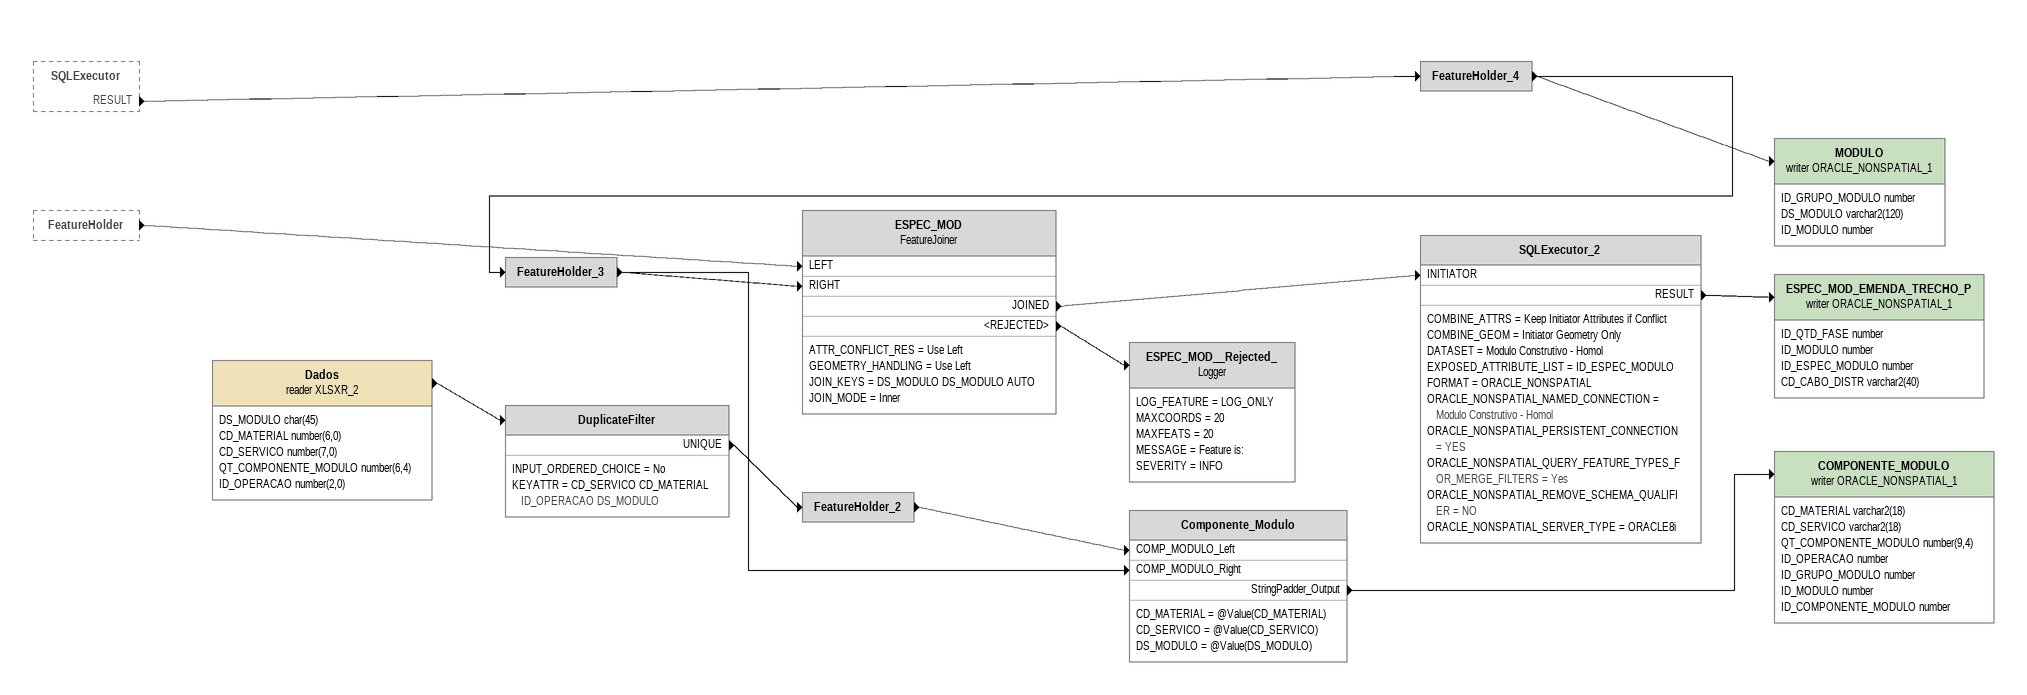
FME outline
SQLExecutor [outside]
    RESULT -> FeatureHolder_4
FeatureHolder [outside]
    -> ESPEC_MOD [LEFT]
FeatureHolder_4
    -> MODULO (writer ORACLE_NONSPATIAL_1)
    -> FeatureHolder_3
MODULO (writer ORACLE_NONSPATIAL_1)
    attributes: ID_GRUPO_MODULO number, DS_MODULO varchar2(120), ID_MODULO number
FeatureHolder_3
    -> Componente_Modulo [COMP_MODULO_Right]
    -> ESPEC_MOD [RIGHT]
ESPEC_MOD: FeatureJoiner
    ATTR_CONFLICT_RES = Use Left
    GEOMETRY_HANDLING = Use Left
    JOIN_KEYS = DS_MODULO DS_MODULO AUTO
    JOIN_MODE = Inner
    JOINED -> SQLExecutor_2 [INITIATOR]
    <REJECTED> -> ESPEC_MOD__Rejected_
SQLExecutor_2
    COMBINE_ATTRS = Keep Initiator Attributes if Conflict
    COMBINE_GEOM = Initiator Geometry Only
    DATASET = Modulo Construtivo - Homol
    EXPOSED_ATTRIBUTE_LIST = ID_ESPEC_MODULO
    FORMAT = ORACLE_NONSPATIAL
    ORACLE_NONSPATIAL_NAMED_CONNECTION = Modulo Construtivo - Homol
    ORACLE_NONSPATIAL_PERSISTENT_CONNECTION = YES
    ORACLE_NONSPATIAL_QUERY_FEATURE_TYPES_FOR_MERGE_FILTERS = Yes
    ORACLE_NONSPATIAL_REMOVE_SCHEMA_QUALIFIER = NO
    ORACLE_NONSPATIAL_SERVER_TYPE = ORACLE8i
    RESULT -> ESPEC_MOD_EMENDA_TRECHO_P (writer ORACLE_NONSPATIAL_1)
ESPEC_MOD_EMENDA_TRECHO_P (writer ORACLE_NONSPATIAL_1)
    attributes: ID_QTD_FASE number, ID_MODULO number, ID_ESPEC_MODULO number, CD_CABO_DISTR varchar2(40)
ESPEC_MOD__Rejected_: Logger
    LOG_FEATURE = LOG_ONLY
    MAXCOORDS = 20
    MAXFEATS = 20
    MESSAGE = Feature is:
    SEVERITY = INFO
Dados (reader XLSXR_2)
    attributes: DS_MODULO char(45), CD_MATERIAL number(6,0), CD_SERVICO number(7,0), QT_COMPONENTE_MODULO number(6,4), ID_OPERACAO number(2,0)
    -> DuplicateFilter
DuplicateFilter
    INPUT_ORDERED_CHOICE = No
    KEYATTR = CD_SERVICO CD_MATERIAL ID_OPERACAO DS_MODULO
    UNIQUE -> FeatureHolder_2
FeatureHolder_2
    -> Componente_Modulo [COMP_MODULO_Left]
Componente_Modulo
    CD_MATERIAL = @Value(CD_MATERIAL)
    CD_SERVICO = @Value(CD_SERVICO)
    DS_MODULO = @Value(DS_MODULO)
    StringPadder_Output -> COMPONENTE_MODULO (writer ORACLE_NONSPATIAL_1)
COMPONENTE_MODULO (writer ORACLE_NONSPATIAL_1)
    attributes: CD_MATERIAL varchar2(18), CD_SERVICO varchar2(18), QT_COMPONENTE_MODULO number(9,4), ID_OPERACAO number, ID_GRUPO_MODULO number, ID_MODULO number, ID_COMPONENTE_MODULO number
